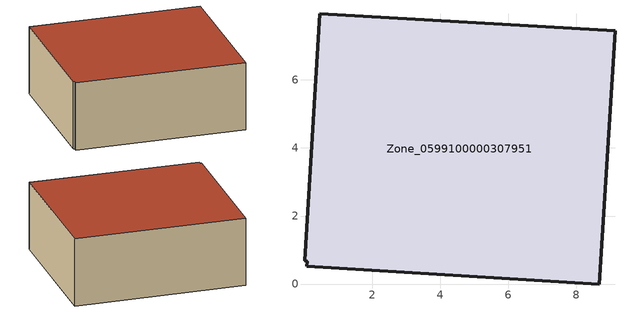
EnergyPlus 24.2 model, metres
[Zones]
Zone_0599100000307951
 floor ground (C_G): 0.09,0.68 0.01,0.68 0.46,7.94 9.14,7.45 8.68,0 0.08,0.52 z0
 wall outside (C_F): 8.68,0 9.14,7.45 0.46,7.94 0.01,0.68 0.09,0.68 0.08,0.52 8.68,0 z0:3.52
 roof outside (C_R): 0.09,0.68 0.08,0.52 8.68,0 9.14,7.45 0.46,7.94 0.01,0.68 z3.52
[BUILDING]
Pand.0599100000307951: North Axis=0; Terrain=City; Loads Convergence Tolerance Value=0.04; Temperature Convergence Tolerance Value=0.4; Solar Distribution=FullExterior; Maximum Number of Warmup Days=25; Minimum Number of Warmup Days=1
[Site:Location]
Rotterdam.The.Hague.AP_ZH_NLD Design_Conditions: Latitude=51.96; Longitude=4.45; Time Zone=1; Elevation=-4.5
[SITE:GROUNDTEMPERATURE:BUILDINGSURFACE]
18, 18, 18, 18, 18, 18, 18, 18, 18, 18, 18, 18
[MATERIAL] Thermal Absorptance=0.9; Solar Absorptance=0.7; Visible Absorptance=0.7
Name | Roughness | Thickness | Conductivity | Density | Specific Heat
G.TI.1946-1964 | MediumSmooth | 0.15 | 1 | 540 | 1210
F.TI.1946-1964 | Rough | 0.3 | 0.857143 | 1920 | 840
R.TI.1946-1964 | MediumRough | 0.2 | 0.277778 | 1500 | 1000
[CONSTRUCTION]
C_G: G.TI.1946-1964
C_F: F.TI.1946-1964
C_R: R.TI.1946-1964
[ZONE]
Zone_0599100000307951: Type=1; Multiplier=1; Ceiling Height=Autocalculate; Volume=Autocalculate; Floor Area=autocalculate; Part of Total Floor Area=Yes
[ZONEINFILTRATION:DESIGNFLOWRATE]
Infil_Zone_0599100000307951: Zone or ZoneList or Space or SpaceList=Zone_0599100000307951; Schedule=AlwaysOn; Design Flow Rate Calculation Method=Flow/Area; Flow Rate per Floor Area=0.003; Constant Term Coefficient=1; Temperature Term Coefficient=0; Velocity Term Coefficient=0; Velocity Squared Term Coefficient=0
[HVACTEMPLATE:ZONE:IDEALLOADSAIRSYSTEM]
Zone_0599100000307951: Maximum Heating Supply Air Temperature=50; Minimum Cooling Supply Air Temperature=13; Maximum Heating Supply Air Humidity Ratio=0.0156; Minimum Cooling Supply Air Humidity Ratio=0.0077; Heating Limit=NoLimit; Cooling Limit=NoLimit; Dehumidification Control Type=ConstantSensibleHeatRatio; Cooling Sensible Heat Ratio=0.7; Dehumidification Setpoint=60; Humidification Control Type=None; Humidification Setpoint=30; Outdoor Air Method=None; Outdoor Air Flow Rate per Person=0.00944; Outdoor Air Flow Rate per Zone Floor Area=0; Outdoor Air Flow Rate per Zone=0; Demand Controlled Ventilation Type=None; Outdoor Air Economizer Type=NoEconomizer; Heat Recovery Type=None; Sensible Heat Recovery Effectiveness=0.7; Latent Heat Recovery Effectiveness=0.65
[ZONECONTROL:THERMOSTAT]
ThermostatControl_Zone_0599100000307951: Zone or ZoneList=Zone_0599100000307951; Control Type Schedule=DualSetpointControlType; Control 1=Thermostat_Zone_0599100000307951; Temperature Difference Between Cutout And Setpoint=0
[THERMOSTATSETPOINT:DUALSETPOINT]
Thermostat_Zone_0599100000307951: Heating Setpoint Temperature Schedule=HeatingSetpoint_Zone_0599100000307951; Cooling Setpoint Temperature Schedule=CoolingSetpoint_Zone_0599100000307951
[SCHEDULE:COMPACT]
HeatingSetpoint_Zone_0599100000307951: Through: 12/31, For: AllDays, Until: 24:00, 21
CoolingSetpoint_Zone_0599100000307951: Through: 12/31, For: AllDays, Until: 24:00, 24
DualSetpointControlType: Through: 12/31, For: AllDays, Until: 24:00, 4
AlwaysOn: Through: 12/31, For: AllDays, Until: 24:00, 1
